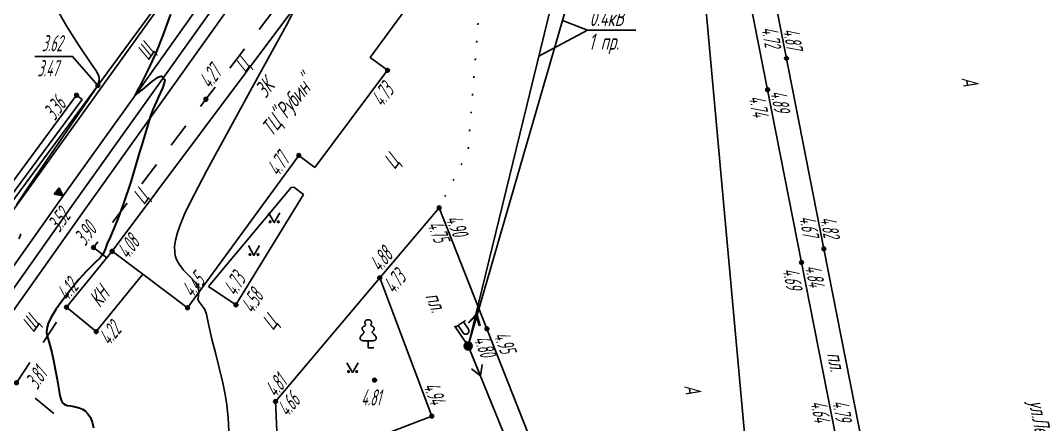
# Model space of a CAD drawing. Extents: x 1233805 to 1234355, y 654698 to 655114.
# Drawn here: x 1233990.8 to 1234054.2, y 654931.1 to 654956.1 of the extents above; entities that cross this region are included whole.
import ezdxf

# ---------------------------------------------------------------- set-up
doc = ezdxf.new("R2010")
doc.units = 0
doc.linetypes.add('ИИDash_15_15', pattern=[3, 1.5, -1.5])
doc.linetypes.add('ИИDot', pattern=[1, 0, -1])
for name, color, linetype, lineweight in [('ИИ_ВОДОПРОВОДЫ', 80, 'Continuous', 25), ('ИИ_ГОРИЗОНТАЛИ_ОСН', 32, 'Continuous', 25), ('ИИ_ГОРИЗОНТАЛИ_УТОЛЩ', 32, 'Continuous', 30), ('ИИ_ДОРОГИ_АД', 7, 'Continuous', 25), ('ИИ_ДОРОГИ_ЖД', 7, 'Continuous', 25), ('ИИ_ЛЭП_НН', 250, 'Continuous', 25), ('ИИ_ОГРАДЫ', 7, 'Continuous', 25), ('ИИ_ОТМЕТКИ', 7, 'Continuous', 25), ('ИИ_СООРУЖЕНИЕ', 7, 'Continuous', 25), ('ИИ_СТРОЕНИЕ', 7, 'Continuous', 25), ('ИИ_УГОДЬЯ', 7, 'Continuous', 25)]:
    doc.layers.add(name, color=color, linetype=linetype, lineweight=lineweight)
doc.styles.add('VNIPISIMPLEXCUR', font='simplex.shx', dxfattribs={"width": 0.8, "oblique": 15})
doc.styles.add('ГОСТ 2.304 КУРСИВ', font='cs_gost2304.shx', dxfattribs={"oblique": 15})
doc.linetypes.add('ИИ05155', pattern='A,0,[41,3dservice.shx,S=3,R=0,X=0,Y=0],-12', length=12)
doc.linetypes.add('ИИ054741_6', pattern='A,2,-0.5,[35,3dservice.shx,S=1,R=0,X=0,Y=0],-0.5,2', length=5)
doc.linetypes.add('ИИ251222', pattern='A,2,-2,3,-0.6,["В",VNIPISIMPLEXCUR,S=2,R=0,X=0,Y=-1],-2.8,3,-2,8,-2,8,-2,6', length=41.4)

# ---------------------------------------------------------------- blocks, each defined once
blk = doc.blocks.new('ИИ053881')
at = {"color": 0, "linetype": 'Continuous', "lineweight": 25}
blk.add_lwpolyline([(0, 0.88), (0.13, 0.88), (0.34, 0.88), (0.48, 0.88), (0.61, 0.89), (0.73, 0.91), (0.82, 0.94), (0.91, 1), (0.96, 1.07), (0.98, 1.15), (0.99, 1.23), (0.99, 1.29), (0.96, 1.38), (0.93, 1.45), (0.88, 1.52), (0.8, 1.61), (0.72, 1.69), (0.65, 1.77), (0.57, 1.84), (0.54, 1.89), (0.51, 1.93), (0.5, 1.97), (0.5, 1.99), (0.52, 2.02), (0.55, 2.05), (0.61, 2.12), (0.68, 2.2), (0.73, 2.29), (0.75, 2.37), (0.74, 2.44), (0.71, 2.52), (0.67, 2.58), (0.63, 2.62), (0.6, 2.65), (0.55, 2.68), (0.5, 2.71), (0.41, 2.76), (0.36, 2.79), (0.34, 2.81), (0.32, 2.83), (0.32, 2.85), (0.32, 2.87), (0.34, 2.89), (0.35, 2.93), (0.37, 2.97), (0.4, 3.03), (0.41, 3.1), (0.41, 3.19), (0.4, 3.25), (0.36, 3.32), (0.32, 3.38), (0.28, 3.41), (0.25, 3.44), (0.18, 3.48), (0.13, 3.49), (0.07, 3.5), (0, 3.5), (-0.07, 3.5), (-0.13, 3.49), (-0.18, 3.48), (-0.25, 3.44), (-0.28, 3.41), (-0.32, 3.38), (-0.36, 3.32), (-0.4, 3.25), (-0.41, 3.19), (-0.41, 3.1), (-0.4, 3.03), (-0.37, 2.97), (-0.35, 2.93), (-0.34, 2.89), (-0.32, 2.87), (-0.32, 2.85), (-0.32, 2.83), (-0.34, 2.81), (-0.36, 2.79), (-0.41, 2.76), (-0.5, 2.71), (-0.55, 2.68), (-0.6, 2.65), (-0.63, 2.62), (-0.67, 2.58), (-0.71, 2.52), (-0.74, 2.44), (-0.75, 2.37), (-0.73, 2.29), (-0.68, 2.2), (-0.61, 2.12), (-0.55, 2.05), (-0.52, 2.02), (-0.5, 1.99), (-0.5, 1.97), (-0.51, 1.93), (-0.54, 1.89), (-0.57, 1.84), (-0.65, 1.77), (-0.72, 1.69), (-0.8, 1.61), (-0.88, 1.52), (-0.93, 1.45), (-0.96, 1.38), (-0.99, 1.29), (-0.99, 1.23), (-0.98, 1.15), (-0.96, 1.07), (-0.91, 1), (-0.82, 0.94), (-0.73, 0.91), (-0.61, 0.89), (-0.48, 0.88), (-0.34, 0.88), (-0.13, 0.88)], close=True, dxfattribs=at)
blk.add_lwpolyline([(0, 0.88), (0, 0), (0.7, 0)], dxfattribs=at)
blk = doc.blocks.new('ИИ05416')
at = {"linetype": 'Continuous', "lineweight": 25}
h = blk.add_hatch(color=0, dxfattribs=at)
edge = h.paths.add_edge_path()
edge.add_arc((-0.5, 0.1), 0.1, 0, 360)
h = blk.add_hatch(color=0, dxfattribs=at)
edge = h.paths.add_edge_path()
edge.add_arc((0.5, 0.1), 0.1, 0, 360)
at = {"color": 0, "linetype": 'Continuous', "lineweight": 25}
blk.add_lwpolyline([(-0.69, 1.2), (0, 0), (0.69, 1.2)], dxfattribs=at)
for centre in [(-0.5, 0.1), (0.5, 0.1)]:
    blk.add_circle(centre, 0.1, dxfattribs=at)
blk = doc.blocks.new('ИИ0511013')
at = {"linetype": 'Continuous', "lineweight": 25}
h = blk.add_hatch(color=0, dxfattribs=at)
edge = h.paths.add_edge_path()
edge.add_arc((0, 0), 0.5, 0, 360)
at = {"color": 0, "linetype": 'Continuous', "lineweight": 25, "flags": 128}
for points in [[(0, 0.5), (0, 3)], [(0, 2.81), (1.5, 2.81)], [(1.18, 2.81), (1.18, 1.71), (1.17, 1.62), (1.14, 1.53), (1.1, 1.46), (1.03, 1.39), (0.96, 1.35), (0.87, 1.32), (0.78, 1.31), (0.69, 1.32), (0.61, 1.35), (0.53, 1.39), (0.47, 1.46), (0.42, 1.53), (0.39, 1.62), (0.38, 1.71), (0.38, 2.81)]]:
    blk.add_lwpolyline(points, dxfattribs=at)
at = {"color": 0, "linetype": 'Continuous', "lineweight": 25}
blk.add_circle((0, 0), 0.5, dxfattribs=at)
blk = doc.blocks.new('ИИ051144')
at = {"color": 0, "linetype": 'Continuous', "lineweight": 25, "flags": 128}
for points in [[(4, 0), (0, 0)], [(2.78, 0.71), (4, 0), (2.78, -0.71)]]:
    blk.add_lwpolyline(points, dxfattribs=at)
blk = doc.blocks.new('PICKET')
at = {"color": 0, "linetype": 'Continuous', "lineweight": 25}
for p, q in [((-0.23, 0), (0.23, 0)), ((0, 0.23), (0, -0.23))]:
    blk.add_line(p, q, dxfattribs=at)
blk.add_circle((0, 0), 0.23, dxfattribs=at)
at = {"color": 0, "linetype": 'Continuous', "style": 'VNIPISIMPLEXCUR', "oblique": 15, "width": 0.8}
blk.add_attdef('OTMETKA', (1.25, 0.3), '', height=2, dxfattribs=at)
at = {"color": 8, "linetype": 'Continuous', "style": 'VNIPISIMPLEXCUR', "oblique": 15, "width": 0.8, "flags": 1}
blk.add_attdef('NOMER', (1.25, -2.7), '', height=2, dxfattribs=at)
blk = doc.blocks.new('ИИ05025')
at = {"linetype": 'Continuous', "lineweight": 25}
blk.add_hatch(color=0, dxfattribs=at).paths.add_polyline_path([(0.5, 1), (0, 0), (-0.5, 1)])
at = {"color": 0, "linetype": 'Continuous', "lineweight": 25}
blk.add_lwpolyline([(0.5, 1), (0, 0), (-0.5, 1)], close=True, dxfattribs=at)
at = {"color": 0, "linetype": 'Continuous', "style": 'VNIPISIMPLEXCUR', "oblique": 15, "width": 0.8}
blk.add_attdef('HEIGHT', (1.2, 0), '', height=2, dxfattribs=at)

msp = doc.modelspace()

# ---------------------------------------------------------------- linework, layer by layer
at = {"layer": 'ИИ_ВОДОПРОВОДЫ', "linetype": 'ИИ251222', "flags": 128}
msp.add_lwpolyline([(1234081.644, 654705.568), (1234070.764, 654790.266), (1234046.966, 654859.039), (1234040.104, 654881.715), (1234023.378, 655065.709), (1234024.557, 655086.806)], dxfattribs=at)
at = {"layer": 'ИИ_ГОРИЗОНТАЛИ_ОСН', "flags": 128}
for points, elevation in [([(1233990.818, 654961.939), (1233991.121, 654961.109), (1233991.776, 654959.485), (1233992.116, 654958.72), (1233992.458, 654958.002), (1233993.046, 654956.873), (1233993.708, 654955.728), (1233994.433, 654954.581), (1233995.282, 654953.336), (1233995.298, 654953.312), (1233995.531, 654952.969), (1233995.648, 654952.755), (1233995.706, 654952.57), (1233995.707, 654952.392), (1233995.652, 654952.196), (1233995.534, 654951.955), (1233994.984, 654951.115), (1233993.413, 654948.825), (1233991.33, 654945.788), (1233990.583, 654944.684)], 3.5), ([(1234007.912, 654956.977), (1234007.297, 654955.807), (1234005.179, 654951.946), (1234002.371, 654946.818), (1234001.335, 654944.823), (1234000.993, 654944.099), (1234000.735, 654943.489), (1234000.548, 654942.961), (1234000.43, 654942.505), (1234000.377, 654942.105), (1234000.387, 654941.75), (1234000.422, 654941.557), (1234000.478, 654941.369), (1234000.557, 654941.185), (1234000.659, 654941.003), (1234000.927, 654940.646), (1234001.335, 654940.23), (1234001.698, 654939.848), (1234001.806, 654939.67), (1234001.866, 654939.486), (1234001.879, 654939.294), (1234001.848, 654939.058), (1234001.826, 654938.839), (1234001.875, 654938.691), (1234002.016, 654938.513), (1234002.155, 654938.347), (1234002.245, 654938.198), (1234002.343, 654937.923), (1234002.455, 654937.41), (1234002.684, 654936.371), (1234002.902, 654935.517), (1234003.36, 654933.657), (1234003.507, 654932.939), (1234003.611, 654932.302), (1234003.696, 654931.508), (1234003.731, 654930.692)], 4.5), ([(1233990.797, 654942.864), (1233990.842, 654942.851), (1233990.846, 654942.8), (1233990.728, 654942.581)], 3.5)]:
    msp.add_lwpolyline(points, dxfattribs=dict(at, elevation=elevation))
at = {"layer": 'ИИ_ГОРИЗОНТАЛИ_УТОЛЩ', "elevation": 4, "flags": 128}
msp.add_lwpolyline([(1234000.117, 654956.495), (1233999.623, 654955.123), (1233999.23, 654954.125), (1233998.743, 654953.05), (1233998.155, 654951.912), (1233998.062, 654951.74), (1233997.934, 654951.493), (1233997.951, 654951.505), (1233997.987, 654951.528), (1233997.996, 654951.525), (1233998.018, 654951.524), (1233998.367, 654951.801), (1233998.425, 654951.849), (1233999.017, 654952.332), (1233999.37, 654952.579), (1233999.47, 654952.625), (1233999.546, 654952.637), (1233999.598, 654952.617), (1233999.64, 654952.558), (1233999.666, 654952.517), (1233999.705, 654952.483), (1233999.751, 654952.442), (1233999.769, 654952.391), (1233999.742, 654952.213), (1233999.624, 654951.908), (1233999.377, 654951.366), (1233999.228, 654951.043), (1233999.046, 654950.622), (1233998.906, 654950.25), (1233998.806, 654949.934), (1233998.757, 654949.771), (1233998.719, 654949.645), (1233998.283, 654948.182), (1233998.213, 654947.941), (1233997.663, 654946.1), (1233997.223, 654944.771), (1233996.86, 654943.815), (1233996.401, 654942.725), (1233996.211, 654942.283), (1233996.092, 654941.983), (1233995.946, 654941.649), (1233995.767, 654941.41), (1233995.448, 654941.093), (1233994.911, 654940.56), (1233994.447, 654940.054), (1233993.946, 654939.452), (1233993.448, 654938.8), (1233993.025, 654938.195), (1233992.72, 654937.696), (1233992.545, 654937.331), (1233992.46, 654937.027), (1233992.453, 654936.757), (1233992.524, 654936.434), (1233992.586, 654936.216), (1233992.768, 654935.551), (1233992.906, 654934.944), (1233993.098, 654933.862), (1233993.273, 654932.889), (1233993.352, 654932.596), (1233993.439, 654932.425), (1233993.557, 654932.328), (1233993.75, 654932.27), (1233993.925, 654932.241), (1233994.242, 654932.183), (1233994.478, 654932.118), (1233994.678, 654932.035), (1233994.841, 654931.933), (1233995.016, 654931.755), (1233995.163, 654931.518), (1233995.282, 654931.224), (1233995.367, 654930.88)], dxfattribs=at)
at = {"layer": 'ИИ_ДОРОГИ_АД', "linetype": 'ИИDash_15_15', "flags": 128}
for points in [[(1233996.185, 654941.407), (1233995.35, 654942.041), (1234002.319, 654951.216), (1234007.133, 654957.55), (1234011.437, 654963.266), (1234012.162, 654962.714)], [(1233987.213, 654916.139), (1233987.843, 654917.653), (1233986.851, 654920.797), (1233989.717, 654926.251), (1233993.304, 654930.438), (1233992.92, 654931.75), (1233990.583, 654933.67), (1233993.679, 654938.34)]]:
    msp.add_lwpolyline(points, dxfattribs=at)
at = {"layer": 'ИИ_ДОРОГИ_АД', "flags": 128}
for points in [[(1234047.658, 654906.036), (1234040.578, 654941.96), (1234036.631, 654962.057), (1234036.175, 654962.386), (1234035.327, 654962.211), (1234035.13, 654961.769), (1234037.094, 654951.809), (1234041.29, 654930.424), (1234041.642, 654930.121), (1234041.732, 654929.51), (1234041.509, 654929.15), (1234043.691, 654918.263), (1234046.152, 654905.685), (1234046.506, 654905.481), (1234047.437, 654905.696)], [(1234002.483, 654939.628), (1234007.593, 654945.765), (1234007.755, 654945.774), (1234008.356, 654945.322), (1234004.178, 654938.491)]]:
    msp.add_lwpolyline(points, close=True, dxfattribs=at)
at = {"layer": 'ИИ_ДОРОГИ_АД', "linetype": 'ИИDot', "flags": 128}
msp.add_lwpolyline([(1234019.343, 654958.125), (1234018.544, 654947.986), (1234016.752, 654944.5)], dxfattribs=at)
at = {"layer": 'ИИ_ДОРОГИ_АД', "flags": 128}
for points in [[(1233974.503, 654923.976), (1233974.675, 654923.839), (1233976.498, 654926.161), (1233995.626, 654952.066), (1233998.962, 654956.613), (1233998.822, 654956.878)], [(1234056.488, 654860.541), (1234050.396, 654880.437), (1234048.32, 654887.238), (1234051.273, 654891.345), (1234049.407, 654897.206), (1234042.291, 654895.997), (1234035.397, 654897.553), (1234030.472, 654909.845), (1234026.189, 654920.602), (1234019.717, 654937.01), (1234016.752, 654944.5), (1234013.076, 654940.17), (1234016.298, 654931.608), (1234006.837, 654927.979), (1233994.671, 654923.425), (1233993.378, 654921.975), (1233993.984, 654920.459)], [(1234013.076, 654940.17), (1234006.625, 654932.502), (1234006.837, 654927.979)]]:
    msp.add_lwpolyline(points, dxfattribs=at)
at = {"layer": 'ИИ_ДОРОГИ_ЖД', "linetype": 'ИИ05155', "flags": 128}
msp.add_lwpolyline([(1234056.942, 655090.19), (1234056.854, 655089.205), (1234056.406, 655084.105), (1234055.956, 655079.572), (1234055.646, 655076.911), (1234055.304, 655074.333), (1234054.619, 655069.165), (1234053.863, 655064.2), (1234053.353, 655061.306), (1234052.529, 655056.897), (1234051.379, 655051.371), (1234050.325, 655046.877), (1234049.422, 655043.305), (1234048.454, 655039.697), (1234047.58, 655036.731), (1234046.039, 655031.861), (1234044.796, 655028.233), (1234043.622, 655025.049), (1234042.179, 655021.319), (1234039.198, 655014.351), (1234037.586, 655010.854), (1234035.853, 655007.29), (1234032.571, 655001.061), (1234029.694, 654995.996), (1234027.122, 654991.839), (1234025.105, 654988.674), (1234022.618, 654984.96), (1234017.595, 654977.758), (1234013.646, 654972.177), (1234008.65, 654965.136), (1234002.28, 654956.181), (1233998.731, 654951.199), (1233994.13, 654944.785), (1233986.376, 654933.838), (1233981.412, 654926.555), (1233978.949, 654922.759), (1233977.301, 654920.189), (1233975.515, 654917.285), (1233974.523, 654915.607), (1233972.599, 654912.296), (1233970.752, 654908.871), (1233969.264, 654906.111), (1233967.73, 654903.067), (1233965.856, 654899.173), (1233963.956, 654895.031), (1233962.058, 654890.564), (1233960.863, 654887.626), (1233960.088, 654885.632), (1233958.345, 654881.005), (1233956.808, 654876.534), (1233955.05, 654871.038), (1233952.603, 654862.181), (1233951.265, 654856.525), (1233950.235, 654851.466), (1233949.674, 654848.496), (1233949.074, 654844.738), (1233947.854, 654835.927), (1233947.007, 654828.506), (1233946.739, 654826.086), (1233946.179, 654820.687), (1233945.641, 654815.488), (1233945.346, 654812.686), (1233945.028, 654809.268), (1233944.413, 654802.921), (1233943.534, 654793.639), (1233940.158, 654750.714), (1233939.536, 654741.634), (1233937.407, 654709.458), (1233936.859, 654700.443)], dxfattribs=at)
at = {"layer": 'ИИ_ДОРОГИ_ЖД'}
for points in [[(1234031.874, 655001.443), (1234029.01, 654996.402), (1234026.449, 654992.262), (1234024.439, 654989.109), (1234021.962, 654985.409), (1234016.945, 654978.215), (1234012.997, 654972.637), (1234008.002, 654965.596), (1234001.632, 654956.641), (1233998.084, 654951.661), (1233993.482, 654945.247), (1233985.724, 654934.292)], [(1234033.26, 655000.684), (1234030.37, 654995.596), (1234027.787, 654991.421), (1234025.762, 654988.244), (1234023.266, 654984.517), (1234018.238, 654977.307), (1234014.287, 654971.724), (1234009.29, 654964.681), (1234002.92, 654955.726), (1233999.369, 654950.742), (1233994.769, 654944.33), (1233987.021, 654933.39)]]:
    msp.add_lwpolyline(points, dxfattribs=at)
at = {"layer": 'ИИ_ЛЭП_НН', "elevation": -11.67, "flags": 128}
for points in [[(1234061.37, 654972.781), (1234030.227, 654976.243), (1234018.559, 654935.947), (1234028.293, 654912.019), (1234049.686, 654891.724), (1234060.293, 654840.339)], [(1234061.37, 654972.781), (1234027.305, 654971.825), (1234018.559, 654935.947)], [(1234024.393, 654956.095), (1234025.946, 654955.503)], [(1234022.932, 654953.886), (1234025.946, 654955.503), (1234028.932, 654955.503)]]:
    msp.add_lwpolyline(points, dxfattribs=at)
at = {"layer": 'ИИ_ОГРАДЫ', "linetype": 'ИИ054741_6'}
msp.add_lwpolyline([(1233963.179, 654929.7), (1233961.227, 654915.542), (1233968.211, 654914.227), (1233986.119, 654938.432), (1234000.548, 654958.523), (1234003.347, 654977.507), (1233968.766, 654981.234), (1233968.318, 654977.366)], dxfattribs=at)
at = {"layer": 'ИИ_ОТМЕТКИ'}
msp.add_lwpolyline([(1233995.626, 654952.066), (1233994.065, 654953.871), (1233991.726, 654953.871)], dxfattribs=at)
at = {"layer": 'ИИ_СООРУЖЕНИЕ', "flags": 128}
msp.add_lwpolyline([(1233974.026, 654923.965), (1233994.31, 654951.463), (1233994.649, 654951.202), (1233974.298, 654923.699)], close=True, dxfattribs=at)
at = {"layer": 'ИИ_СТРОЕНИЕ'}
for points in [[(1234012.991, 654963.822), (1233996.511, 654941.807), (1233998.411, 654940.385), (1234001.182, 654938.31), (1234008.064, 654947.74), (1234009.06, 654946.994), (1234013.563, 654953.009), (1234012.493, 654953.809), (1234017.148, 654960.187)], [(1233996.511, 654941.807), (1233993.679, 654938.34), (1233995.524, 654936.833), (1233998.411, 654940.385)]]:
    msp.add_lwpolyline(points, close=True, dxfattribs=at)

# ---------------------------------------------------------------- block references
at = {"layer": 'ИИ_ДОРОГИ_ЖД'}
ref = msp.add_blockref('ИИ05025', (1233993.482, 654945.246, 3.524), dxfattribs=dict(at, xscale=0.4999999999999996, yscale=0.4999999999999996, zscale=0.4999999999999996, rotation=53.9212904396066))
ref.add_attrib('OTMETKA', '3.52', (1233993.252, 654942.923, 3.524), dxfattribs={"layer": '0', "linetype": 'Continuous', "height": 1, "rotation": 54.6926, "style": 'ГОСТ 2.304 КУРСИВ', "oblique": 15, "width": 0.65})
at = {"layer": 'ИИ_ЛЭП_НН'}
for name, p, xscale, yscale, zscale, rotation in [('ИИ0511013', (1234018.559, 654935.947), 0.5, 0.5, 0.5, 34.12983640875225), ('ИИ051144', (1234018.559, 654935.947, -11.67), 0.4999999999999997, 0.4999999999999997, 0.4999999999999997, 76.30141064826711), ('ИИ051144', (1234018.559, 654935.947, -11.67), 0.4999999999999993, 0.4999999999999993, 0.4999999999999993, 73.85184158530299), ('ИИ051144', (1234018.559, 654935.947, -11.67), 0.4999999999999997, 0.4999999999999997, 0.4999999999999997, 292.1362884007117)]:
    msp.add_blockref(name, p, dxfattribs=dict(at, xscale=xscale, yscale=yscale, zscale=zscale, rotation=rotation))
at = {"layer": 'ИИ_ОТМЕТКИ'}
ref = msp.add_blockref('PICKET', (1234038.262, 654953.751, 4.715), dxfattribs=dict(at, xscale=0.5, yscale=0.5, zscale=0.5))
ref.add_attrib('OTMETKA', '4.72', (1234036.698, 654955.619, 4.715), dxfattribs={"layer": '0', "color": 0, "linetype": 'Continuous', "height": 1, "rotation": 281.11072, "style": 'ГОСТ 2.304 КУРСИВ', "oblique": 15, "width": 0.65})
ref = msp.add_blockref('PICKET', (1233995.626, 654952.066, 3.467), dxfattribs=dict(at, xscale=0.5, yscale=0.5, zscale=0.5))
ref.add_attrib('OTMETKA', '3.47', (1233991.885, 654952.637, 3.467), dxfattribs={"layer": '0', "color": 0, "linetype": 'Continuous', "height": 1, "style": 'ГОСТ 2.304 КУРСИВ', "oblique": 15, "width": 0.65})
ref = msp.add_blockref('PICKET', (1234002.319, 654951.216, 4.274), dxfattribs=dict(at, xscale=0.5, yscale=0.5, zscale=0.5))
ref.add_attrib('OTMETKA', '4.27', (1234002.578, 654951.804, 4.274), dxfattribs={"layer": '0', "color": 0, "linetype": 'Continuous', "height": 1, "rotation": 52.76664, "style": 'ГОСТ 2.304 КУРСИВ', "oblique": 15, "width": 0.65})
ref = msp.add_blockref('PICKET', (1234013.563, 654953.009, 4.73), dxfattribs=dict(at, xscale=0.5, yscale=0.5, zscale=0.5))
ref.add_attrib('OTMETKA', '4.73', (1234013.249, 654950.679, 4.73), dxfattribs={"layer": '0', "color": 0, "linetype": 'Continuous', "height": 1, "rotation": 53.18182, "style": 'ГОСТ 2.304 КУРСИВ', "oblique": 15, "width": 0.65})
ref = msp.add_blockref('PICKET', (1233994.31, 654951.463, 3.359), dxfattribs=dict(at, xscale=0.5, yscale=0.5, zscale=0.5))
ref.add_attrib('OTMETKA', '3.36', (1233992.965, 654949.846, 3.359), dxfattribs={"layer": '0', "color": 0, "linetype": 'Continuous', "height": 1, "rotation": 53.58525, "style": 'ГОСТ 2.304 КУРСИВ', "oblique": 15, "width": 0.65})
ref = msp.add_blockref('PICKET', (1234037.094, 654951.809, 4.743), dxfattribs=dict(at, xscale=0.5, yscale=0.5, zscale=0.5))
ref.add_attrib('OTMETKA', '4.74', (1234035.925, 654951.361, 4.743), dxfattribs={"layer": '0', "color": 0, "linetype": 'Continuous', "height": 1, "rotation": 281.15246, "style": 'ГОСТ 2.304 КУРСИВ', "oblique": 15, "width": 0.65})
ref = msp.add_blockref('PICKET', (1234008.064, 654947.74, 4.771), dxfattribs=dict(at, xscale=0.5, yscale=0.5, zscale=0.5))
ref.add_attrib('OTMETKA', '4.77', (1234006.799, 654946.384, 4.771), dxfattribs={"layer": '0', "color": 0, "linetype": 'Continuous', "height": 1, "rotation": 53.87731, "style": 'ГОСТ 2.304 КУРСИВ', "oblique": 15, "width": 0.65})
ref = msp.add_blockref('PICKET', (1234016.752, 654944.5, 4.746), dxfattribs=dict(at, xscale=0.5, yscale=0.5, zscale=0.5))
ref.add_attrib('OTMETKA', '4.75', (1234015.998, 654943.47, 4.746), dxfattribs={"layer": '0', "color": 0, "linetype": 'Continuous', "height": 1, "rotation": 291.59772, "style": 'ГОСТ 2.304 КУРСИВ', "oblique": 15, "width": 0.65})
ref = msp.add_blockref('PICKET', (1233995.35, 654942.041, 3.9), dxfattribs=dict(at, xscale=0.5, yscale=0.5, zscale=0.5))
ref.add_attrib('OTMETKA', '3.90', (1233994.849, 654942.089, 3.9), dxfattribs={"layer": '0', "color": 0, "linetype": 'Continuous', "height": 1, "rotation": 52.77746, "style": 'ГОСТ 2.304 КУРСИВ', "oblique": 15, "width": 0.65})
ref = msp.add_blockref('PICKET', (1234040.578, 654941.96, 4.673), dxfattribs=dict(at, xscale=0.5, yscale=0.5, zscale=0.5))
ref.add_attrib('OTMETKA', '4.67', (1234039.041, 654943.914, 4.673), dxfattribs={"layer": '0', "color": 0, "linetype": 'Continuous', "height": 1, "rotation": 281.11072, "style": 'ГОСТ 2.304 КУРСИВ', "oblique": 15, "width": 0.65})
ref = msp.add_blockref('PICKET', (1233996.511, 654941.807, 4.076), dxfattribs=dict(at, xscale=0.5, yscale=0.5, zscale=0.5))
ref.add_attrib('OTMETKA', '4.08', (1233997.5, 654941.26, 4.076), dxfattribs={"layer": '0', "color": 0, "linetype": 'Continuous', "height": 1, "rotation": 53.18182, "style": 'ГОСТ 2.304 КУРСИВ', "oblique": 15, "width": 0.65})
ref = msp.add_blockref('PICKET', (1234013.076, 654940.17, 4.726), dxfattribs=dict(at, xscale=0.5, yscale=0.5, zscale=0.5))
ref.add_attrib('OTMETKA', '4.73', (1234013.951, 654939.118, 4.726), dxfattribs={"layer": '0', "color": 0, "linetype": 'Continuous', "height": 1, "rotation": 49.92562, "style": 'ГОСТ 2.304 КУРСИВ', "oblique": 15, "width": 0.65})
ref = msp.add_blockref('PICKET', (1234039.192, 654941.116, 4.69), dxfattribs=dict(at, xscale=0.5, yscale=0.5, zscale=0.5))
ref.add_attrib('OTMETKA', '4.69', (1234038.013, 654940.675, 4.69), dxfattribs={"layer": '0', "color": 0, "linetype": 'Continuous', "height": 1, "rotation": 281.10246, "style": 'ГОСТ 2.304 КУРСИВ', "oblique": 15, "width": 0.65})
ref = msp.add_blockref('PICKET', (1233993.679, 654938.34, 4.121), dxfattribs=dict(at, xscale=0.5, yscale=0.5, zscale=0.5))
ref.add_attrib('OTMETKA', '4.12', (1233993.745, 654938.653, 4.121), dxfattribs={"layer": '0', "color": 0, "linetype": 'Continuous', "height": 1, "rotation": 50.75338, "style": 'ГОСТ 2.304 КУРСИВ', "oblique": 15, "width": 0.65})
ref = msp.add_blockref('PICKET', (1234001.182, 654938.31, 4.452), dxfattribs=dict(at, xscale=0.5, yscale=0.5, zscale=0.5))
ref.add_attrib('OTMETKA', '4.45', (1234001.467, 654938.886, 4.452), dxfattribs={"layer": '0', "color": 0, "linetype": 'Continuous', "height": 1, "rotation": 50.21825, "style": 'ГОСТ 2.304 КУРСИВ', "oblique": 15, "width": 0.65})
ref = msp.add_blockref('PICKET', (1234004.178, 654938.491, 4.575), dxfattribs=dict(at, xscale=0.5, yscale=0.5, zscale=0.5))
ref.add_attrib('OTMETKA', '4.58', (1234005.244, 654937.889, 4.575), dxfattribs={"layer": '0', "color": 0, "linetype": 'Continuous', "height": 1, "rotation": 58.54733, "style": 'ГОСТ 2.304 КУРСИВ', "oblique": 15, "width": 0.65})
ref = msp.add_blockref('PICKET', (1233995.524, 654936.833, 4.215), dxfattribs=dict(at, xscale=0.5, yscale=0.5, zscale=0.5))
ref.add_attrib('OTMETKA', '4.22', (1233996.343, 654935.912, 4.215), dxfattribs={"layer": '0', "color": 0, "linetype": 'Continuous', "height": 1, "rotation": 50.90022, "style": 'ГОСТ 2.304 КУРСИВ', "oblique": 15, "width": 0.65})
ref = msp.add_blockref('PICKET', (1234019.717, 654937.01, 4.8), dxfattribs=dict(at, xscale=0.5, yscale=0.5, zscale=0.5))
ref.add_attrib('OTMETKA', '4.80', (1234018.874, 654936.378, 4.8), dxfattribs={"layer": '0', "color": 0, "linetype": 'Continuous', "height": 1, "rotation": 291.59772, "style": 'ГОСТ 2.304 КУРСИВ', "oblique": 15, "width": 0.65})
ref = msp.add_blockref('PICKET', (1233990.583, 654933.67, 3.808), dxfattribs=dict(at, xscale=0.5, yscale=0.5, zscale=0.5))
ref.add_attrib('OTMETKA', '3.81', (1233991.885, 654933.195, 3.808), dxfattribs={"layer": '0', "color": 0, "linetype": 'Continuous', "height": 1, "rotation": 56.45829, "style": 'ГОСТ 2.304 КУРСИВ', "oblique": 15, "width": 0.65})
ref = msp.add_blockref('PICKET', (1234012.763, 654933.834, 4.809), dxfattribs=dict(at, xscale=0.5, yscale=0.5, zscale=0.5))
ref.add_attrib('OTMETKA', '4.81', (1234011.925, 654932.261, 4.809), dxfattribs={"layer": '0', "color": 0, "linetype": 'Continuous', "height": 1, "style": 'ГОСТ 2.304 КУРСИВ', "oblique": 15, "width": 0.65})
ref = msp.add_blockref('PICKET', (1234006.625, 654932.502, 4.658), dxfattribs=dict(at, xscale=0.5, yscale=0.5, zscale=0.5))
ref.add_attrib('OTMETKA', '4.66', (1234007.378, 654931.497, 4.658), dxfattribs={"layer": '0', "color": 0, "linetype": 'Continuous', "height": 1, "rotation": 49.92562, "style": 'ГОСТ 2.304 КУРСИВ', "oblique": 15, "width": 0.65})
ref = msp.add_blockref('PICKET', (1234016.298, 654931.608, 4.94), dxfattribs=dict(at, xscale=0.5, yscale=0.5, zscale=0.5))
ref.add_attrib('OTMETKA', '4.94', (1234015.764, 654933.482, 4.94), dxfattribs={"layer": '0', "color": 0, "linetype": 'Continuous', "height": 1, "rotation": 290.62376, "style": 'ГОСТ 2.304 КУРСИВ', "oblique": 15, "width": 0.65})
ref = msp.add_blockref('PICKET', (1234041.29, 654930.424, 4.637), dxfattribs=dict(at, xscale=0.5, yscale=0.5, zscale=0.5))
ref.add_attrib('OTMETKA', '4.64', (1234039.744, 654932.464, 4.637), dxfattribs={"layer": '0', "color": 0, "linetype": 'Continuous', "height": 1, "rotation": 281.10246, "style": 'ГОСТ 2.304 КУРСИВ', "oblique": 15, "width": 0.65})
at = {"layer": 'ИИ_УГОДЬЯ', "xscale": 0.5, "yscale": 0.5, "zscale": 0.5}
for name, p in [('ИИ05416', (1234006.546, 654943.585)), ('ИИ05416', (1234005.292, 654941.556)), ('ИИ053881', (1234012.363, 654935.822, -11.67)), ('ИИ05416', (1234011.396, 654934.313))]:
    msp.add_blockref(name, p, dxfattribs=at)

# ---------------------------------------------------------------- texts
at = {"layer": 'ИИ_ДОРОГИ_АД', "style": 'ГОСТ 2.304 КУРСИВ', "oblique": 15, "width": 0.8}
for s, rotation, p in [('Ц', 53.69024, (1234004.751, 654952.814)), ('А', 281.11072, (1234049.084, 654952.536)), ('Ц', 53.18182, (1234013.995, 654946.821)), ('Ц', 53.69024, (1233998.485, 654944.636)), ('пл.', 291.59772, (1234015.884, 654939.04)), ('Ц', 53.18182, (1234006.463, 654936.86)), ('пл.', 281.11072, (1234040.758, 654935.466)), ('А', 281.11072, (1234031.911, 654933.485)), ('ул.Ленина', 281.11072, (1234053.255, 654932.491))]:
    msp.add_text(s, height=1, rotation=rotation, dxfattribs=at).set_placement(p)
at = {"layer": 'ИИ_ДОРОГИ_ЖД', "style": 'ГОСТ 2.304 КУРСИВ', "oblique": 15, "width": 0.8}
for p in [(1233998.745, 654953.56), (1233991.632, 654936.726)]:
    msp.add_text('Щ', height=1, rotation=54.6926, dxfattribs=at).set_placement(p)
at = {"layer": 'ИИ_ЛЭП_НН', "style": 'ГОСТ 2.304 КУРСИВ', "oblique": 15, "width": 0.8}
for s, p in [('0.4кВ', (1234026.064, 654955.748)), ('1 пр.', (1234026.019, 654954.286))]:
    msp.add_text(s, height=1, dxfattribs=at).set_placement(p)
at = {"layer": 'ИИ_ОТМЕТКИ', "style": 'ГОСТ 2.304 КУРСИВ', "oblique": 15, "width": 0.65}
for s, rotation, p in [('4.87', 281.11072, (1234038.03, 654955.513)), ('4.89', 281.11072, (1234037.251, 654951.673)), ('4.90', 291.59772, (1234017.146, 654943.831)), ('4.82', 281.10246, (1234040.329, 654943.864)), ('4.88', 49.67229, (1234013.089, 654940.467)), ('4.84', 281.10246, (1234039.396, 654940.864)), ('4.73', 58.54733, (1234004.161, 654938.969)), ('4.95', 291.59772, (1234020.106, 654936.613)), ('4.81', 49.92562, (1234006.628, 654932.7)), ('4.79', 281.10246, (1234041.08, 654932.5))]:
    msp.add_text(s, height=1, rotation=rotation, dxfattribs=at).set_placement(p)
msp.add_text('3.62', height=1, dxfattribs=at).set_placement((1233992.148, 654954.185))
at = {"layer": 'ИИ_СТРОЕНИЕ', "style": 'ГОСТ 2.304 КУРСИВ', "oblique": 15, "width": 0.8}
for s, p in [('3К', (1234006.018, 654951.232)), ('ТЦ"Рубин"', (1234006.414, 654948.858)), ('КН', (1233995.74, 654938.276))]:
    msp.add_text(s, height=1, rotation=50.75338, dxfattribs=at).set_placement(p)

doc.saveas('drawing.dxf')
